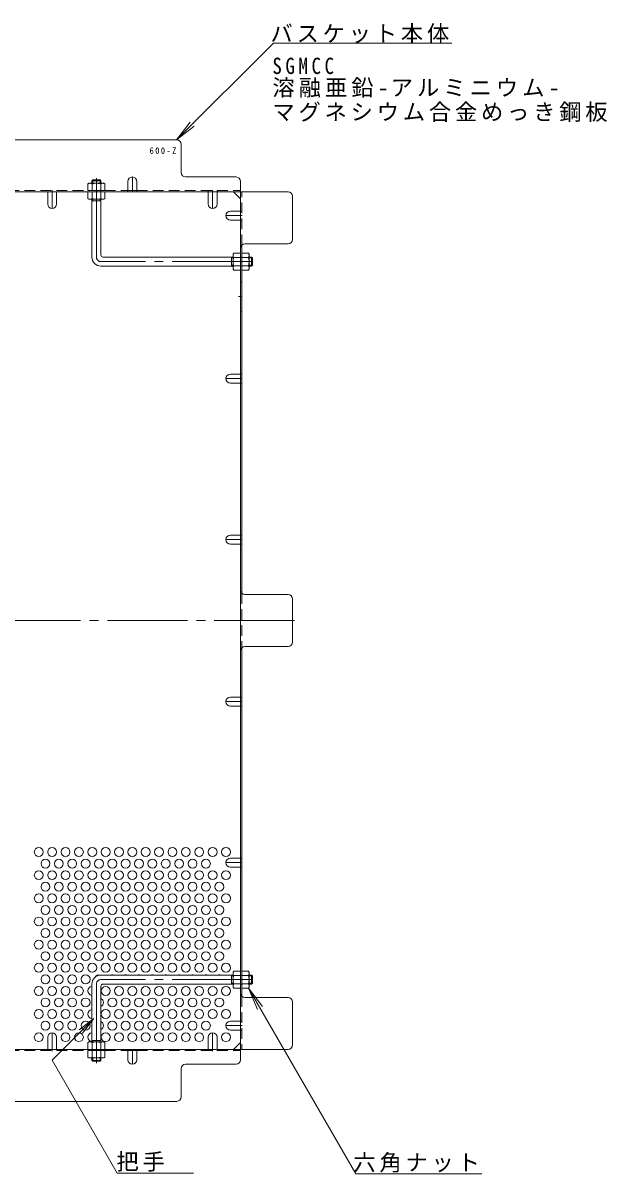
# Model space of a CAD drawing. Units: millimetres at full size, sheet at 1:6; details may follow other scales. Extents: x -1077 to 1135, y -797 to 643.
# Drawn here: x -212 to 181, y -132 to 643 of the extents above; entities that cross this region are included whole.
import ezdxf

# ---------------------------------------------------------------- set-up
doc = ezdxf.new("R2010")
doc.units = ezdxf.units.MM
doc.header["$LTSCALE"] = 6
for name, pattern in [('CHAIN1', [8, 5, -1, 1, -1]), ('CHAIN2', [12, 9, -1, 1, -1]), ('DASHED1', [1.8, 1.2, -0.6])]:
    doc.linetypes.add(name, pattern=pattern)
for name, color, linetype, lineweight in [('0-1_躯体', 3, 'Continuous', 9), ('0-5_寸法', 7, 'Continuous', 9), ('0-6_ハッチ', 2, 'Continuous', 9), ('0-7', 2, 'Continuous', 9), ('0-8', 2, 'Continuous', 9), ('0-B', 2, 'Continuous', 9)]:
    doc.layers.add(name, color=color, linetype=linetype, lineweight=lineweight)
doc.styles.add('ＭＳ ゴシック', font='')
doc.styles.get('ＭＳ ゴシック').set_extended_font_data('MS Gothic')

msp = doc.modelspace()

# ---------------------------------------------------------------- linework, layer by layer
at = {"layer": '0-1_躯体', "linetype": 'DASHED1'}
for p, q in [((-165.57, 537.111), (-165.07, 537.611)), ((-165.57, 537.111), (-159.57, 537.111)), ((-165.57, 537.111), (-165.57, 535.411)), ((-165.07, 537.611), (-160.07, 537.611)), ((-165.07, 535.411), (-165.07, 537.611)), ((-159.57, 537.111), (-160.07, 537.611)), ((-160.07, 535.411), (-160.07, 537.611)), ((-159.57, 537.111), (-159.57, 535.411)), ((-165.57, -55.496), (-165.57, -53.796)), ((-165.07, -53.796), (-165.07, -55.996)), ((-160.07, -53.796), (-160.07, -55.996)), ((-159.57, -55.496), (-159.57, -53.796)), ((-165.57, -55.496), (-159.57, -55.496)), ((-165.57, -55.496), (-165.07, -55.996)), ((-165.07, -55.996), (-160.07, -55.996)), ((-159.57, -55.496), (-160.07, -55.996))]:
    msp.add_line(p, q, dxfattribs=at)
at = {"layer": '0-1_躯体', "linetype": 'CHAIN2'}
for p, q in [((-162.57, 485.611), (-162.57, 538.843)), ((-57.57, 482.611), (-159.57, 482.611)), ((-162.57, -3.996), (-162.57, -57.229)), ((-57.57, -0.996), (-159.57, -0.996))]:
    msp.add_line(p, q, dxfattribs=at)
at = {"layer": '0-1_躯体'}
for p, q in [((-165.57, 485.611), (-165.57, 524.611)), ((-165.57, 523.611), (-159.57, 523.611)), ((-165.07, 523.611), (-165.07, 524.611)), ((-160.07, 523.611), (-160.07, 524.611)), ((-159.57, 487.111), (-159.57, 524.611)), ((-70.57, 485.611), (-158.07, 485.611)), ((-71.57, 485.611), (-71.57, 479.611)), ((-71.57, 485.111), (-70.57, 485.111)), ((-58.07, 485.611), (-59.77, 485.611)), ((-59.77, 485.111), (-57.57, 485.111)), ((-58.07, 485.611), (-58.07, 479.611)), ((-58.07, 485.611), (-57.57, 485.111)), ((-57.57, 485.111), (-57.57, 480.111)), ((-70.57, 479.611), (-159.57, 479.611)), ((-71.57, 480.111), (-70.57, 480.111)), ((-59.77, 480.111), (-57.57, 480.111)), ((-58.07, 479.611), (-59.77, 479.611)), ((-58.07, 479.611), (-57.57, 480.111)), ((-70.57, 2.004), (-159.57, 2.004)), ((-71.57, -3.996), (-71.57, 2.004)), ((-71.57, 1.504), (-70.57, 1.504)), ((-58.07, 2.004), (-59.77, 2.004)), ((-59.77, 1.504), (-57.57, 1.504)), ((-58.07, -3.996), (-58.07, 2.004)), ((-58.07, 2.004), (-57.57, 1.504)), ((-57.57, -3.496), (-57.57, 1.504)), ((-165.57, -3.996), (-165.57, -42.996)), ((-159.57, -5.496), (-159.57, -42.996)), ((-70.57, -3.996), (-158.07, -3.996)), ((-71.57, -3.496), (-70.57, -3.496)), ((-59.77, -3.496), (-57.57, -3.496)), ((-58.07, -3.996), (-59.77, -3.996)), ((-58.07, -3.996), (-57.57, -3.496)), ((-165.57, -41.996), (-159.57, -41.996)), ((-165.07, -41.996), (-165.07, -42.996)), ((-160.07, -41.996), (-160.07, -42.996))]:
    msp.add_line(p, q, dxfattribs=at)
for centre, radius, start, end in [((-159.57, 485.611), 6, 180, 270), ((-158.07, 487.111), 1.5, 180, 270), ((-159.57, -3.996), 6, 90, 180), ((-158.07, -5.496), 1.5, 90, 180)]:
    msp.add_arc(centre, radius, start, end, dxfattribs=at)
at = {"layer": '0-1_躯体', "linetype": 'CHAIN2'}
for centre, start, end in [((-159.57, 485.611), 180, 270), ((-159.57, -3.996), 90, 180)]:
    msp.add_arc(centre, 3, start, end, dxfattribs=at)
at = {"layer": '0-5_寸法'}
for p, q in [((76.597, 629.779), (-43.403, 629.779)), ((-108.571, 564.611), (-99.44, 576.511)), ((-60.203, -6.746), (12.068, -131.926)), ((-60.203, -6.746), (-54.224, -21.183)), ((-60.203, -6.746), (-50.692, -19.143)), ((-164.369, -27.15), (-174.285, -34.76)), ((-97.253, -131.324), (-148.503, -131.324)), ((96.798, -131.926), (12.068, -131.926))]:
    msp.add_line(p, q, dxfattribs=at)
for points in [[(-43.403, 629.779), (-108.571, 564.611), (-96.671, 573.742)], [(-148.503, -131.324), (-192.44, -55.222), (-164.369, -27.15), (-171.978, -37.067)]]:
    msp.add_lwpolyline(points, dxfattribs=at)
at = {"layer": '0-6_ハッチ'}
for centre in [(-201.37, 84.923), (-192.37, 84.923), (-183.37, 84.923), (-174.37, 84.923), (-165.37, 84.923), (-156.37, 84.923), (-147.37, 84.923), (-138.37, 84.923), (-129.37, 84.923), (-120.37, 84.923), (-111.37, 84.923), (-102.37, 84.923), (-93.37, 84.923), (-84.37, 84.923), (-75.37, 84.923), (-196.87, 77.128), (-187.87, 77.128), (-178.87, 77.128), (-169.87, 77.128), (-160.87, 77.128), (-151.87, 77.128), (-142.87, 77.128), (-133.87, 77.128), (-124.87, 77.128), (-115.87, 77.128), (-106.87, 77.128), (-97.87, 77.128), (-88.87, 77.128), (-201.37, 69.334), (-192.37, 69.334), (-183.37, 69.334), (-174.37, 69.334), (-165.37, 69.334), (-156.37, 69.334), (-147.37, 69.334), (-138.37, 69.334), (-129.37, 69.334), (-120.37, 69.334), (-111.37, 69.334), (-102.37, 69.334), (-93.37, 69.334), (-84.37, 69.334), (-75.37, 69.334), (-196.87, 61.54), (-187.87, 61.54), (-178.87, 61.54), (-169.87, 61.54), (-160.87, 61.54), (-151.87, 61.54), (-142.87, 61.54), (-133.87, 61.54), (-124.87, 61.54), (-115.87, 61.54), (-106.87, 61.54), (-97.87, 61.54), (-88.87, 61.54), (-79.87, 61.54), (-201.37, 53.746), (-192.37, 53.746), (-183.37, 53.746), (-174.37, 53.746), (-165.37, 53.746), (-156.37, 53.746), (-147.37, 53.746), (-138.37, 53.746), (-129.37, 53.746), (-120.37, 53.746), (-111.37, 53.746), (-102.37, 53.746), (-93.37, 53.746), (-84.37, 53.746), (-75.37, 53.746), (-196.87, 45.951), (-187.87, 45.951), (-178.87, 45.951), (-169.87, 45.951), (-160.87, 45.951), (-151.87, 45.951), (-142.87, 45.951), (-133.87, 45.951), (-124.87, 45.951), (-115.87, 45.951), (-106.87, 45.951), (-97.87, 45.951), (-88.87, 45.951), (-79.87, 45.951), (-201.37, 38.157), (-192.37, 38.157), (-183.37, 38.157), (-174.37, 38.157), (-165.37, 38.157), (-156.37, 38.157), (-147.37, 38.157), (-138.37, 38.157), (-129.37, 38.157), (-120.37, 38.157), (-111.37, 38.157), (-102.37, 38.157), (-93.37, 38.157), (-84.37, 38.157), (-75.37, 38.157), (-196.87, 30.363), (-187.87, 30.363), (-178.87, 30.363), (-169.87, 30.363), (-160.87, 30.363), (-151.87, 30.363), (-142.87, 30.363), (-133.87, 30.363), (-124.87, 30.363), (-115.87, 30.363), (-106.87, 30.363), (-97.87, 30.363), (-88.87, 30.363), (-79.87, 30.363), (-201.37, 22.569), (-192.37, 22.569), (-183.37, 22.569), (-174.37, 22.569), (-165.37, 22.569), (-156.37, 22.569), (-147.37, 22.569), (-138.37, 22.569), (-129.37, 22.569), (-120.37, 22.569), (-111.37, 22.569), (-102.37, 22.569), (-93.37, 22.569), (-84.37, 22.569), (-75.37, 22.569), (-196.87, 14.774), (-187.87, 14.774), (-178.87, 14.774), (-169.87, 14.774), (-160.87, 14.774), (-151.87, 14.774), (-142.87, 14.774), (-133.87, 14.774), (-124.87, 14.774), (-115.87, 14.774), (-106.87, 14.774), (-97.87, 14.774), (-88.87, 14.774), (-79.87, 14.774), (-201.37, 6.98), (-192.37, 6.98), (-183.37, 6.98), (-174.37, 6.98), (-165.37, 6.98), (-156.37, 6.98), (-147.37, 6.98), (-138.37, 6.98), (-129.37, 6.98), (-120.37, 6.98), (-111.37, 6.98), (-102.37, 6.98), (-93.37, 6.98), (-84.37, 6.98), (-75.37, 6.98), (-196.87, -0.814), (-187.87, -0.814), (-178.87, -0.814), (-169.87, -0.814), (-201.37, -8.608), (-192.37, -8.608), (-183.37, -8.608), (-174.37, -8.608), (-156.37, -8.608), (-147.37, -8.608), (-138.37, -8.608), (-129.37, -8.608), (-120.37, -8.608), (-111.37, -8.608), (-102.37, -8.608), (-93.37, -8.608), (-84.37, -8.608), (-75.37, -8.608), (-196.87, -16.402), (-187.87, -16.402), (-178.87, -16.402), (-169.87, -16.402), (-151.87, -16.402), (-142.87, -16.402), (-133.87, -16.402), (-124.87, -16.402), (-115.87, -16.402), (-106.87, -16.402), (-97.87, -16.402), (-88.87, -16.402), (-79.87, -16.402), (-201.37, -24.197), (-192.37, -24.197), (-183.37, -24.197), (-174.37, -24.197), (-156.37, -24.197), (-147.37, -24.197), (-138.37, -24.197), (-129.37, -24.197), (-120.37, -24.197), (-111.37, -24.197), (-102.37, -24.197), (-93.37, -24.197), (-84.37, -24.197), (-75.37, -24.197), (-196.87, -31.991), (-187.87, -31.991), (-178.87, -31.991), (-169.87, -31.991), (-151.87, -31.991), (-142.87, -31.991), (-133.87, -31.991), (-124.87, -31.991), (-115.87, -31.991), (-106.87, -31.991), (-97.87, -31.991), (-88.87, -31.991), (-201.37, -39.785), (-183.37, -39.785), (-174.37, -39.785), (-156.37, -39.785), (-147.37, -39.785), (-138.37, -39.785), (-129.37, -39.785), (-120.37, -39.785), (-111.37, -39.785), (-102.37, -39.785), (-93.37, -39.785), (-75.37, -39.785)]:
    msp.add_circle(centre, 3, dxfattribs=at)
for centre, start, end in [((-160.87, -0.814), 69.61755, 154.82208), ((-151.87, -0.814), 69.91728, 110.08272), ((-142.87, -0.814), 69.91728, 110.08272), ((-133.87, -0.814), 69.91728, 110.08272), ((-124.87, -0.814), 69.91728, 110.08272), ((-115.87, -0.814), 69.91728, 110.08272), ((-106.87, -0.814), 69.91728, 110.08272), ((-97.87, -0.814), 69.91728, 110.08272), ((-88.87, -0.814), 69.91728, 110.08272), ((-79.87, -0.814), 69.91728, 110.08272), ((-165.37, -8.608), 93.82255, 266.17745), ((-160.87, -16.402), 295.67929, 64.32071), ((-165.37, -24.197), 93.82255, 266.17745), ((-160.87, -31.991), 295.67929, 64.32071), ((-165.37, -39.785), 93.82255, 266.17745)]:
    msp.add_arc(centre, 3, start, end, dxfattribs=at)
at = {"layer": '0-7'}
for p, q in [((-108.571, 564.611), (-253.87, 564.611)), ((-105.571, 542.611), (-105.571, 561.611)), ((-68.57, 539.611), (-102.571, 539.611)), ((-65.57, -54.996), (-65.57, 536.611)), ((-675.174, 529.611), (-33.567, 529.611)), ((-141.37, 530.411), (-135.37, 530.411)), ((-65.57, 524.998), (-70.183, 529.611)), ((-30.567, 497.61), (-30.567, 526.611)), ((-64.77, 493.654), (-64.77, 259.268)), ((-62.57, 494.61), (-33.567, 494.61)), ((-33.567, 258.308), (-62.57, 258.308)), ((-30.567, 226.307), (-30.567, 255.308)), ((-64.77, -12.035), (-64.77, 222.346)), ((-62.57, 223.307), (-33.567, 223.307)), ((-33.567, -12.995), (-62.57, -12.995)), ((-30.567, -44.996), (-30.567, -15.995)), ((-70.183, -47.996), (-65.57, -43.384)), ((-675.174, -47.996), (-33.567, -47.996)), ((-141.37, -48.796), (-135.37, -48.796)), ((-105.571, -79.996), (-105.571, -60.996)), ((-102.571, -57.996), (-68.57, -57.996)), ((-253.87, -82.996), (-108.571, -82.996))]:
    msp.add_line(p, q, dxfattribs=at)
at = {"layer": '0-7', "linetype": 'DASHED1'}
for p, q in [((-567.37, 530.411), (-141.37, 530.411)), ((-159.57, 529.611), (-159.57, 530.411)), ((-135.37, 530.411), (-65.57, 530.411)), ((-87.37, 529.611), (-87.37, 530.411)), ((-81.37, 529.611), (-81.37, 530.411)), ((-64.77, 493.654), (-64.77, 529.611)), ((-65.57, 516.605), (-64.77, 516.605)), ((-65.57, 510.605), (-64.77, 510.605)), ((-64.77, 485.811), (-65.57, 485.811)), ((-64.77, 479.611), (-65.57, 479.611)), ((-65.57, 406.823), (-64.77, 406.823)), ((-65.57, 400.823), (-64.77, 400.823)), ((-65.57, 298.366), (-64.77, 298.366)), ((-65.57, 292.366), (-64.77, 292.366)), ((-64.77, 259.268), (-64.77, 222.346)), ((-65.57, 189.248), (-64.77, 189.248)), ((-65.57, 183.248), (-64.77, 183.248)), ((-65.57, 80.791), (-64.77, 80.791)), ((-65.57, 74.791), (-64.77, 74.791)), ((-64.77, 2.004), (-65.57, 2.004)), ((-64.77, -4.196), (-65.57, -4.196)), ((-64.77, -12.035), (-64.77, -48.001)), ((-65.57, -28.991), (-64.77, -28.991)), ((-65.57, -34.991), (-64.77, -34.991)), ((-567.37, -48.796), (-141.37, -48.796)), ((-207.57, -47.996), (-207.57, -48.796)), ((-135.37, -48.796), (-65.57, -48.796)), ((-87.37, -47.996), (-87.37, -48.796)), ((-81.37, -47.996), (-81.37, -48.796))]:
    msp.add_line(p, q, dxfattribs=at)
at = {"layer": '0-7', "linetype": 'CHAIN2'}
msp.add_line((-29.214, 240.807), (-679.096, 240.807), dxfattribs=at)
at = {"layer": '0-7'}
for centre, start, end in [((-108.571, 561.611), 0, 90), ((-102.571, 542.611), 180, 270), ((-68.57, 536.611), 0, 90), ((-33.567, 526.611), 0, 90), ((-33.567, 497.61), 270, 0), ((-62.57, 491.61), 90, 180), ((-62.57, 261.308), 180, 270), ((-33.567, 255.308), 0, 90), ((-33.567, 226.307), 270, 0), ((-62.57, 220.307), 90, 180), ((-62.57, -9.995), 180, 270), ((-33.567, -15.995), 0, 90), ((-33.567, -44.996), 270, 0), ((-102.571, -60.996), 90, 180), ((-68.57, -54.996), 270, 0), ((-108.571, -79.996), 270, 0)]:
    msp.add_arc(centre, 3, start, end, dxfattribs=at)
at = {"layer": '0-8'}
for p, q in [((-141.37, 536.611), (-141.37, 529.611)), ((-135.37, 536.611), (-135.37, 529.611)), ((-195.37, 521.461), (-195.37, 529.611)), ((-189.37, 521.461), (-189.37, 529.611)), ((-87.37, 521.461), (-87.37, 529.611)), ((-81.37, 521.461), (-81.37, 529.611)), ((-72.37, 516.605), (-65.57, 516.605)), ((-72.37, 510.605), (-65.57, 510.605)), ((-72.37, 406.823), (-65.57, 406.823)), ((-72.37, 400.823), (-65.57, 400.823)), ((-72.37, 298.366), (-65.57, 298.366)), ((-72.37, 292.366), (-65.57, 292.366)), ((-72.37, 189.248), (-65.57, 189.248)), ((-72.37, 183.248), (-65.57, 183.248)), ((-72.37, 80.791), (-65.57, 80.791)), ((-72.37, 74.791), (-65.57, 74.791)), ((-72.37, -28.991), (-65.57, -28.991)), ((-72.37, -34.991), (-65.57, -34.991)), ((-195.37, -39.846), (-195.37, -47.996)), ((-189.37, -39.846), (-189.37, -47.996)), ((-87.37, -39.846), (-87.37, -47.996)), ((-81.37, -39.846), (-81.37, -47.996)), ((-141.37, -54.996), (-141.37, -47.996)), ((-135.37, -54.996), (-135.37, -47.996))]:
    msp.add_line(p, q, dxfattribs=at)
at = {"layer": '0-8', "linetype": 'CHAIN1'}
for p, q in [((-138.37, 529.611), (-138.37, 539.611)), ((-192.37, 530.811), (-192.37, 518.461)), ((-84.37, 530.811), (-84.37, 518.461)), ((-64.37, 513.605), (-75.37, 513.605)), ((-64.37, 403.823), (-75.37, 403.823)), ((-64.37, 295.366), (-75.37, 295.366)), ((-64.37, 186.248), (-75.37, 186.248)), ((-64.37, 77.791), (-75.37, 77.791)), ((-192.37, -49.196), (-192.37, -36.846)), ((-84.37, -49.196), (-84.37, -36.846)), ((-64.37, -31.991), (-75.37, -31.991)), ((-138.37, -47.996), (-138.37, -57.996))]:
    msp.add_line(p, q, dxfattribs=at)
at = {"layer": '0-8', "color": 3}
for p, q in [((-64.77, 469.045), (-65.57, 469.045)), ((-64.77, 449.045), (-65.57, 449.045))]:
    msp.add_line(p, q, dxfattribs=at)
at = {"layer": '0-8', "color": 3, "linetype": 'CHAIN1'}
msp.add_line((-66.917, 459.045), (-64.37, 459.045), dxfattribs=at)
at = {"layer": '0-8'}
for centre, start, end in [((-138.37, 536.611), 0, 180), ((-192.37, 521.461), 180, 0), ((-84.37, 521.461), 180, 0), ((-72.37, 513.605), 90, 270), ((-72.37, 403.823), 90, 270), ((-72.37, 295.366), 90, 270), ((-72.37, 186.248), 90, 270), ((-72.37, 77.791), 90, 270), ((-72.37, -31.991), 90, 270), ((-192.37, -39.846), 0, 180), ((-84.37, -39.846), 0, 180), ((-138.37, -54.996), 180, 0)]:
    msp.add_arc(centre, 3, start, end, dxfattribs=at)
at = {"layer": '0-B', "linetype": 'DASHED1'}
for p, q in [((-167.57, 535.411), (-168.32, 534.978)), ((-168.32, 530.411), (-168.32, 534.978)), ((-157.57, 535.411), (-167.57, 535.411)), ((-165.434, 534.978), (-165.434, 530.411)), ((-159.707, 534.978), (-159.707, 530.411)), ((-157.57, 535.411), (-156.82, 534.978)), ((-156.82, 530.411), (-156.82, 534.978)), ((-156.82, 530.411), (-168.32, 530.411)), ((-156.82, -48.796), (-168.32, -48.796)), ((-168.32, -48.796), (-168.32, -53.363)), ((-167.57, -53.796), (-168.32, -53.363)), ((-157.57, -53.796), (-167.57, -53.796)), ((-165.434, -53.363), (-165.434, -48.796)), ((-159.707, -53.363), (-159.707, -48.796)), ((-157.57, -53.796), (-156.82, -53.363)), ((-156.82, -48.796), (-156.82, -53.363))]:
    msp.add_line(p, q, dxfattribs=at)
at = {"layer": '0-B'}
for p, q in [((-168.32, 529.611), (-156.82, 529.611)), ((-168.32, 529.611), (-168.32, 525.044)), ((-165.434, 525.044), (-165.434, 529.611)), ((-159.707, 525.044), (-159.707, 529.611)), ((-156.82, 529.611), (-156.82, 525.044)), ((-167.57, 524.611), (-168.32, 525.044)), ((-167.57, 524.611), (-157.57, 524.611)), ((-157.57, 524.611), (-156.82, 525.044)), ((-70.57, 487.611), (-70.137, 488.361)), ((-70.57, 487.611), (-70.57, 477.611)), ((-65.57, 488.361), (-70.137, 488.361)), ((-70.137, 485.474), (-65.57, 485.474)), ((-65.57, 488.361), (-65.57, 476.861)), ((-64.77, 488.361), (-64.77, 476.861)), ((-64.77, 488.361), (-60.203, 488.361)), ((-60.203, 485.474), (-64.77, 485.474)), ((-59.77, 487.611), (-60.203, 488.361)), ((-59.77, 487.611), (-59.77, 477.611)), ((-70.57, 477.611), (-70.137, 476.861)), ((-70.137, 479.747), (-65.57, 479.747)), ((-65.57, 476.861), (-70.137, 476.861)), ((-60.203, 479.747), (-64.77, 479.747)), ((-64.77, 476.861), (-60.203, 476.861)), ((-59.77, 477.611), (-60.203, 476.861)), ((-70.57, 4.004), (-70.137, 4.754)), ((-70.57, -5.996), (-70.57, 4.004)), ((-65.57, 4.754), (-70.137, 4.754)), ((-70.137, 1.867), (-65.57, 1.867)), ((-65.57, -6.746), (-65.57, 4.754)), ((-64.77, -6.746), (-64.77, 4.754)), ((-64.77, 4.754), (-60.203, 4.754)), ((-60.203, 1.867), (-64.77, 1.867)), ((-59.77, 4.004), (-60.203, 4.754)), ((-59.77, -5.996), (-59.77, 4.004)), ((-70.57, -5.996), (-70.137, -6.746)), ((-70.137, -3.86), (-65.57, -3.86)), ((-65.57, -6.746), (-70.137, -6.746)), ((-60.203, -3.86), (-64.77, -3.86)), ((-64.77, -6.746), (-60.203, -6.746)), ((-59.77, -5.996), (-60.203, -6.746)), ((-167.57, -42.996), (-168.32, -43.429)), ((-168.32, -47.996), (-168.32, -43.429)), ((-167.57, -42.996), (-157.57, -42.996)), ((-165.434, -43.429), (-165.434, -47.996)), ((-159.707, -43.429), (-159.707, -47.996)), ((-157.57, -42.996), (-156.82, -43.429)), ((-156.82, -47.996), (-156.82, -43.429)), ((-168.32, -47.996), (-156.82, -47.996))]:
    msp.add_line(p, q, dxfattribs=at)
at = {"layer": '0-B', "linetype": 'DASHED1'}
for centre, radius, start, end in [((-166.676, 532.129), 3.29, 93.92076, 120.00002), ((-166.911, 532.676), 2.735, 57.31493, 89.7897), ((-162.57, 525.728), 9.683, 72.79974, 107.20027), ((-158.23, 532.676), 2.735, 90.21031, 122.68509), ((-158.465, 532.129), 3.29, 60, 86.07925), ((-166.676, -50.514), 3.29, 239.99998, 266.07924), ((-166.911, -51.062), 2.735, 270.2103, 302.68507), ((-162.57, -44.114), 9.683, 252.79973, 287.20026), ((-158.23, -51.062), 2.735, 237.31491, 269.78969), ((-158.465, -50.514), 3.29, 273.92075, 300)]:
    msp.add_arc(centre, radius, start, end, dxfattribs=at)
at = {"layer": '0-B'}
for centre, radius, start, end in [((-166.676, 527.893), 3.29, 240, 266.07925), ((-166.911, 527.345), 2.735, 270.21031, 302.68509), ((-162.57, 534.293), 9.683, 252.79974, 287.20027), ((-158.23, 527.345), 2.735, 237.31493, 269.7897), ((-158.465, 527.893), 3.29, 273.92076, 300.00002), ((-67.836, 486.951), 2.735, 180.21031, 212.68509), ((-60.888, 482.611), 9.683, 162.79974, 197.20027), ((-67.288, 486.716), 3.29, 150, 176.07925), ((-63.052, 486.716), 3.29, 3.92075, 30), ((-62.505, 486.951), 2.735, 327.31491, 359.78969), ((-69.453, 482.611), 9.683, 342.79973, 17.20026), ((-67.836, 478.27), 2.735, 147.31493, 179.7897), ((-67.288, 478.505), 3.29, 183.92076, 210.00002), ((-62.505, 478.27), 2.735, 0.2103, 32.68507), ((-63.052, 478.505), 3.29, 329.99998, 356.07924), ((-67.836, 3.344), 2.735, 180.2103, 212.68507), ((-60.888, -0.996), 9.683, 162.79973, 197.20026), ((-67.288, 3.109), 3.29, 149.99998, 176.07924), ((-63.052, 3.109), 3.29, 3.92076, 30.00002), ((-62.505, 3.344), 2.735, 327.31493, 359.7897), ((-69.453, -0.996), 9.683, 342.79974, 17.20027), ((-67.836, -5.337), 2.735, 147.31491, 179.78969), ((-67.288, -5.102), 3.29, 183.92075, 210), ((-62.505, -5.337), 2.735, 0.21031, 32.68509), ((-63.052, -5.102), 3.29, 330, 356.07925), ((-166.676, -46.278), 3.29, 93.92075, 120), ((-166.911, -45.731), 2.735, 57.31491, 89.78969), ((-162.57, -52.679), 9.683, 72.79973, 107.20026), ((-158.23, -45.731), 2.735, 90.2103, 122.68507), ((-158.465, -46.278), 3.29, 59.99998, 86.07924)]:
    msp.add_arc(centre, radius, start, end, dxfattribs=at)

# ---------------------------------------------------------------- texts
at = {"layer": '0-5_寸法', "char_height": 11, "attachment_point": 7, "style": 'ＭＳ ゴシック'}
for s, insert in [('\\T1.17;バスケット本体', (-45.403, 629.529)), ('\\T1.38;\\W0.85;SGMCC', (-44.111, 608.789)), ('\\T1.18;溶融亜鉛-アルミニウム-', (-44.111, 593.101)), ('\\T1.17;マグネシウム合金めっき鋼板', (-44.111, 576.724)), ('\\T1.17;把手', (-149.044, -130.34)), ('\\T1.17;六角ナット', (10.381, -130.942))]:
    msp.add_mtext(s, dxfattribs=dict(at, insert=insert))
at = {"layer": '0-5_寸法', "color": 6, "insert": (-126.771, 555.111), "char_height": 4.399, "attachment_point": 7, "style": 'ＭＳ ゴシック'}
msp.add_mtext('\\T1.34;\\W0.9;600-Z', dxfattribs=at)

doc.saveas('drawing.dxf')
